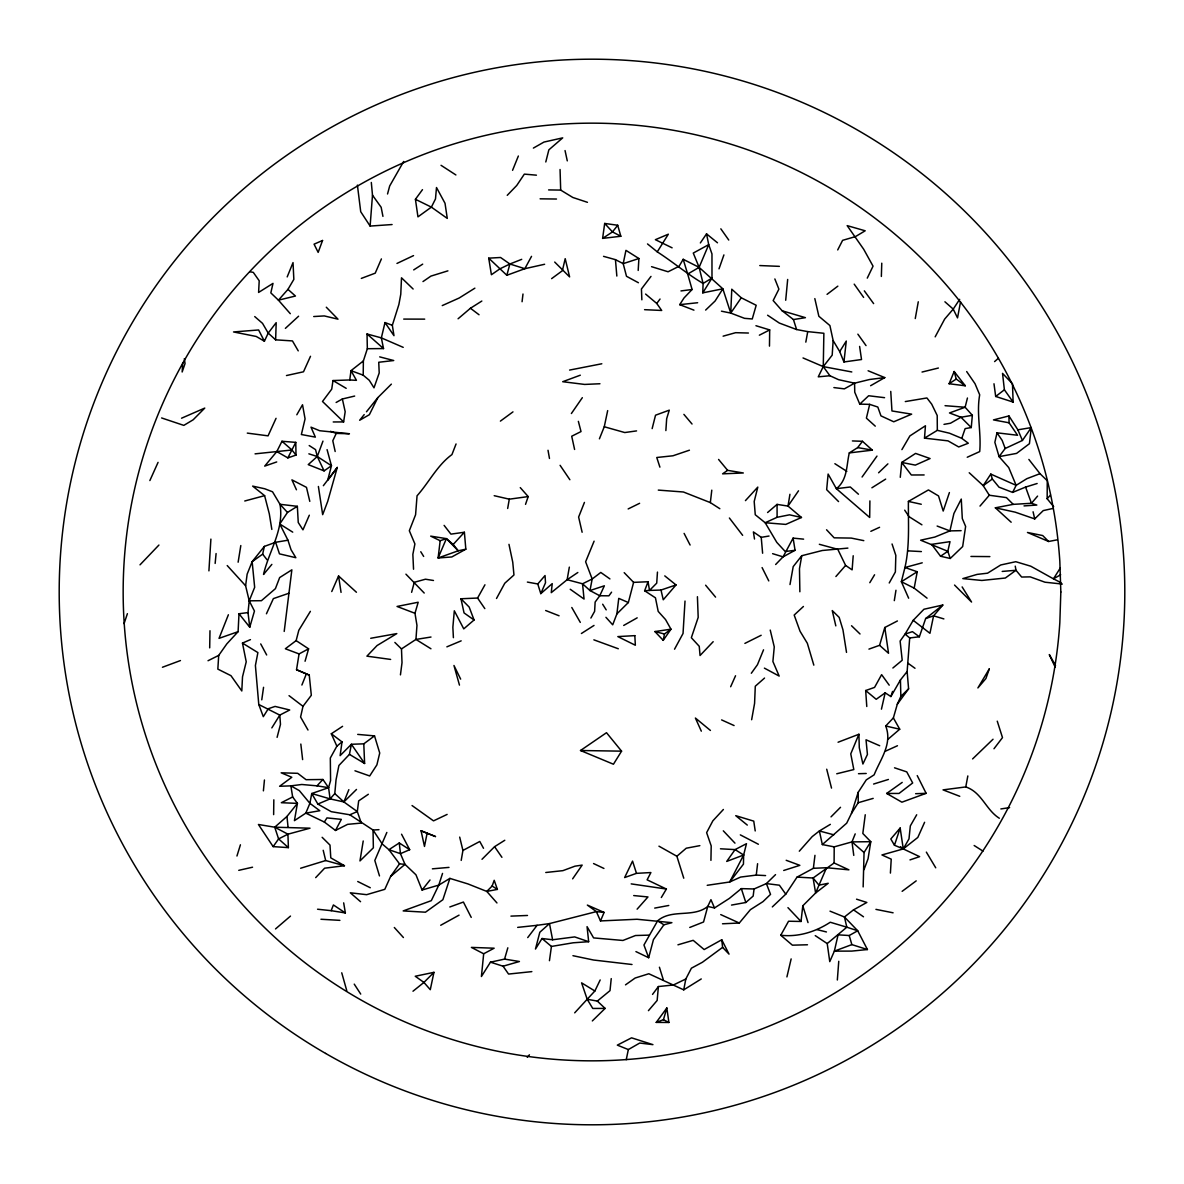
<?xml version="1.0" encoding="UTF-8"?>
<svg xmlns="http://www.w3.org/2000/svg" width="1184" height="1184" viewBox="0 0 1184 1184"><rect width="100%" height="100%" fill="white"/><g stroke="black" fill="none" stroke-linecap="round" stroke-linejoin="round"><path stroke-width="1.5" d="M863.151 886.92L864.054 852.51L870.773 841.691L862.825 833.477L865.252 814.755M1053.671 506.708L1047.159 498.73L1047.263 480.734L1040.011 473.674L1028.866 459.436M772.323 906.914L785.762 894.172L797.054 877.107L813.082 878.01L834.098 862.988L834.202 846.871L851.992 841.898L870.773 841.691L868.064 858.74L863.98 869.678M273.637 814.622L273.83 799.822M271.861 564.383L263.529 574.462C268.916 550.9 284.278 529.781 280.001 504.295L272.527 491.789L264.787 488.785L252.636 486.106L264.609 495.667L269.301 513.826L271.832 529.426M379.694 356.872L393.724 360.528L378.747 362.26L379.206 372.96L373.996 387.819L369.275 380.301L363.207 375.18L363.37 360.942L367.336 348.718L367.04 333.977L381.352 337.884L403.211 347.356M769.467 346.128L769.689 329.922L755.94 325.718M869.9 500.921L869.678 517.467L836.363 488.681L828.119 474.059L826.669 489.688L838.553 501.572M208.917 570.866L210.9 539.105M209.686 647.87L209.982 630.746M710.933 860.368L711.199 845.909L706.626 832.648L712.857 820.838L723.394 809.471M720.464 848.795L735.086 849.609L743.641 855.011L726.724 861.419L735.086 849.609L746.468 843.689L743.641 855.011L743.448 864.142L729.714 881.991L707.218 885.306M298.235 350.864L292.448 340.918L275.635 339.838L276.183 322.67L268.206 333.089L264.402 341.214L256.247 336.463L233.529 331.949L258.615 329.966L264.402 341.214M721.456 311.185L730.75 313.079L731.771 289.207L741.258 297.776L756.191 305.28L752.254 318.97L744.514 318.333L730.75 313.079L722.847 288.822L702.778 292.848L703.089 283.45L699.122 267.362L693.276 253.065L708.713 244.644L706.537 233.87L700.351 242.942M881.355 276.449L881.769 263.188M392.082 224.546L370.118 226.07L372.486 195.182L371.317 182.454M208.029 660.731L218.7 655.403L226.84 643.859L238.102 631.664L238.99 613.756L248.018 612.572L249.217 600.821L254.664 587.308L252.148 561.69L264.372 546.401L275.62 542.287L287.949 540.215L291.027 549.687L295.837 557.708L279.468 553.86L275.62 542.287M638.191 270.44L638.901 258.526L625.951 250.357L623.198 263.647L626.499 276.286L638.413 282.739M890.412 873.082L891.226 859.155L881.947 854.952L903.274 848.928L917.807 837.443L924.6 822.288M182.721 362.926L182.158 371.983L185.044 363.562L184.334 358.634M218.7 655.403L217.841 669.108L230.969 675.679L241.802 690.968L242.513 676.834L246.228 661.812L242.468 643.09L250.446 639.626M830.339 824.36L819.387 830.961L822.332 844.577L846.693 823.176L851.488 813.393L858.193 792.333L866.288 779.871L874.132 774.839C880.422 759.151 892.677 743.789 885.706 725.999L893.372 717.918L897.294 704.258L908.587 688.822L907.136 671.535L909.697 637.954L905.094 634.106L913.204 620.327L923.949 609.242L942.804 605.039L933.584 615.828L929.943 633.307L913.204 620.327M657.46 572.094L656.72 583.15L649.513 590.431L644.629 590.757L648.062 581.744L633.603 582.365L624.19 572.656M814.829 298.605L818.854 316.261L829.91 325.556L833.151 340.592L832.189 355.141L823.265 366.611L818.262 376.838L829.925 375.742L838.598 379.694L854.582 383.172L869.618 379.487L884.774 377.592L868.109 370.77M665.867 430.576L666.666 418.722L669.271 410.167L655.536 415.199L652.147 428.623M837.34 979.997L838.76 961.29M853.205 555.755L852.125 569.859L845.613 565.434L837.769 549.302L819.343 544.3M924.497 438.139L937.328 430.34L949.494 433.211L961.778 438.346L968.32 443.23L958.714 446.96L947.999 440.862L924.497 438.139L925.444 425.781L909.889 435.919L901.897 449.624M685.018 601.058L683.035 633.499L674.54 649.202M961.778 438.346L965.138 428.608L971.25 427.557L972.345 415.318L965.123 407.252L945.054 405.683M342.59 726.325L331.313 733.769L342.013 741.894L336.863 746.172L330.321 758.012L330.573 780.611L328.575 787.671L311.747 793.532L317.845 804.054L330.084 798.889L334.791 793.606L336.034 779.886L338.905 765.486L349.443 754.371L351.396 744.277L363.784 743.833L374.514 735.886L379.724 753.024L376.897 764.864L369.689 775.964L354.963 770.784M677.944 944.817L693.188 940.333L704.154 949.553L721.752 939.77L722.595 947.363L702.423 962.252L691.412 968.186L685.817 978.99L673.385 984.999L658.408 986.538L657.15 1000.465L648.432 1010.662M264.372 546.401L262.656 554.142L252.148 561.69L247.145 574.166L245.606 585.754L249.217 600.821L261.412 600.702L275.413 588.655L279.661 577.57L291.856 569.83L284.204 631.427M785.702 300.262L787.671 279.454M215.148 563.421L216.095 553.55M263.396 790.853L264.446 779.99M483.679 953.771L471.395 947.407L494.142 948.206L483.679 953.771L481.414 976.519L490.457 962.178L504.562 959.099L519.421 961.512L503.067 966.203L490.457 962.178M900.269 477.315L901.734 462.441L915.587 453.413L930.076 458.548L915.321 465.12L901.734 462.441L911.34 474.991L924.142 474.947M611.24 978.606L610.012 990.638L597.328 1001.087L587.19 999.266L574.699 1012.838M843.94 361.964L846.279 341.051L839.708 351.574L843.94 361.964L861.523 359.522L859.614 346.424M807.473 944.773L792.392 945.172L780.759 935.242L788.559 921.226L801.02 921.463L802.796 905.804L815.628 892.988L828.223 883.279L818.973 885.173L815.628 892.988L813.082 878.01L818.973 885.173L826.565 867.724L848.913 869.84L834.098 862.988M719.828 508.706L710.341 502.608L711.791 490.161M743.641 855.011L729.714 881.991L740.622 877.063L756.265 875.094L757.597 863.698M1008.931 415.939L1017.885 429.822L1031.294 427.587L1029.429 443.704L1016.582 453.398L999.074 456.639L994.856 442.328L997.017 432.826L1017.559 435.253L1009.079 422.806L1008.931 415.939L993.48 419.906L1009.079 422.806M465.83 549.184L458.208 550.797L453.191 544.462L446.398 538.631L440.167 540.718L438.124 557.975L451.814 556.954L465.83 549.184L464.38 532.252L450.926 534.132L444.104 525.37M522.07 301.728L522.988 294.017M605.927 617.308L612.705 624.826L616.894 613.889L618.744 598.379L628.349 602.523L633.603 582.365M797.054 877.107L813.378 868.301L814.962 855.336M400.444 674.88L402.012 662.685L401.48 648.921L394.864 642.438M775.535 874.621L766.388 883.59L754.06 888.977L753.157 896.066L745.816 902.489L731.52 905.079M354.667 396.063L342.368 398.978L345.18 411.721L343.626 421.918L322.507 401.48L331.727 389.136L333 380.552L349.754 379.96L350.997 370.666L363.37 360.942M342.013 741.894L340.119 755.644L351.396 744.277L364.613 763.488L363.784 743.833M602.612 238.384L604.684 223.45L617.708 225.256L620.83 236.267L602.612 238.384L612.498 231.916L617.708 225.256M549.45 960.683L551.433 946.445L542.02 938.512L535.464 949.065L539.815 932.252L549.494 923.594L596.366 911.621L604.092 912.42L600.495 920.93L637.022 919.258L671.89 922.676L663.898 924.793L653.45 939.608L648.669 957.723L635.926 951.596M261.768 699.833L263.558 687.312M307.988 730.025L300.588 717.016L302.986 706.315L311.318 695.289L309.246 675.102L296.533 669.73L299.064 653.923L308.595 648.832L296.133 640.618L285.344 648.773L299.064 653.923M894.305 600.643L895.962 590.254M238.132 562.208L240.811 545.558M363.222 840.98L359.966 860.931L373.36 847.803L373.034 830.028L349.828 814.784L331.224 811.676L317.845 804.054M789.935 494.276L788.011 506.071L801.479 517.482L785.791 524.408L765.175 522.736L755.259 514.744L754.193 501.498L757.804 487.098L745.446 500.625M507.67 508.469L509.298 499.174L528.182 496.584L525.533 504.354M461.198 860.398L462.929 850.438L459.688 837.103M569.341 567.121L567.136 579.716L551.256 592.651L552.232 583.638L540.792 593.628L537.773 583.964L545.04 575.542L545.513 582.765L540.792 593.628M847.892 548.103L822.273 550.501L801.76 555.725L799.481 568.66L799.866 591.763M751.648 719.724L754.578 703.37L755.288 686.232L764.538 678.062M789.994 584.556L793.206 566.618L801.76 555.725M915.262 318.555L918.281 301.787M805.816 342.132L807.74 331.624L823.872 333.281L823.265 366.611L829.925 375.742M927.057 598.157L914.181 588.137L917.23 571.739L904.946 567.506C909.874 545.898 908.202 523.476 908.394 501.424L928.434 489.939L938.527 495.933L943.204 511.044L949.405 492.559M960.535 301.876L957.53 317.889L953.224 309.098L944.921 301.787M999.326 818.248C985.798 809.812 981.847 792.259 965.774 786.931L967.831 775.949M625.507 984.851L635.157 978.028L648.817 973.751L683.73 989.854L685.817 978.99M427.069 833.447L424.479 846.442L421.06 830.798L435.475 836.54L421.06 830.798M663.218 640.337L670.973 629.192L654.915 631.56L663.218 640.337L664.476 634.002L670.973 629.192L665.541 619.558L658.2 611.403L655.448 597.831L644.629 590.757M626.247 1059.695L628.334 1049.572L639.73 1043.045L652.932 1044.643L631.575 1037.835L617.338 1045.132L628.334 1049.572M849.298 452.91L872.356 450.142L862.47 441.292L857.69 447.596L849.298 452.91C846.353 465.401 847.655 479.831 836.363 488.681L850.304 486.994L858.444 494.216M599.415 438.82L604.269 426.758L607.673 410.611M433.951 972.33L430.28 989.676L423.931 982.424L415.244 976.252L433.951 972.33L423.931 982.424L412.994 991.215M881.444 709.172L885.173 692.832L890.886 696.547L900.432 679.971L907.136 671.535M786.916 976.918L791.149 958.907M384.992 322.566L393.976 335.679L392.333 325.289L384.992 322.566L381.352 337.884L383.527 348.57L367.336 348.718M890.753 391.401L891.952 410.952L911.65 414.163L893.742 421.785L880.955 415.865L877.818 407.044L869.692 404.366L866.392 418.144L875.272 426.151M967.446 398.016L965.123 407.252L949.494 412.964L960.949 417.242L971.25 427.557M545.794 161.971L548.843 149.865L562.711 137.862L543.974 142.065L533.377 148.089M296.133 640.618L298.812 630.273L310.386 611.344M277.1 737.351L280.475 724.356L279.794 715.106L258.778 704.51L255.404 665.512L257.89 652.591L242.468 643.09M411.618 592.311L414.282 582.291L425.47 579.213L433.477 580.486M387.538 193.984L389.684 185.977L403.67 161.453M544.625 264.269L524.838 268.694L509.89 264.002L500.566 257.49L488.726 258.156L506.841 275.28L509.89 264.002L521.715 259.34M909.697 637.954L919.361 636.77L925.666 618.551L942.804 605.039M323.365 485.692L337.277 467.443L327.731 501.335L322.67 514.655L318.392 486.476M305.058 661.249L308.595 648.832M414.977 613.297L418.189 602.242L397.054 606.46L414.977 613.297L416.96 625.359L415.939 639.434L401.48 648.921M504.562 959.099L507.832 947.807M238.99 613.756L249.75 627.224L254.456 611.048L249.217 600.821M656.247 1022.399L663.44 1019.705L666.844 1007.984L668.886 1022.473L656.247 1022.399L666.844 1007.984M868.938 649.113L879.579 645.31L884.803 627.505L897.413 620.964M236.948 856.017L240.426 844.799M392.333 325.289L398.89 304.495L400.769 294.254L401.509 277.811L413.127 289.014M442.535 873.407L438.79 885.099L431.316 900.654L403.182 910.925L425.47 912.198L442.875 899.707L449.89 878.395L467.961 883.93L486.787 891.419L496.954 902.948M890.886 696.547L892.544 691.441M916.697 814.77L910.333 825.899L908.986 838.879L903.274 848.928L894.468 845.243L900.166 828.045L903.274 848.928L919.613 856.654L909.993 859.895M124.068 623.642L127.398 613.667M718.999 268.842L723.912 254.915M492.13 886.032L494.202 880.304L497.384 889.406L486.787 891.419L492.13 886.032L497.384 889.406M322.966 441.114L317.268 456.506L308.225 464.616L324.09 470.892L331.446 465.726L327.08 449.624M456.062 443.956L451.948 454.582C437.37 465.179 429.067 482.273 417.049 495.8L415.584 514.744L409.324 530.728L414.903 543.93L412.861 554.364L413.542 569.223M317.564 909.223L331.15 910.674L333.4 904.961L345.358 912.938L343.671 902.859M228.379 614.762L219.04 638.368L238.102 631.664M584.437 502.416L578.621 517.053L582.128 532.252M386.842 832.441L374.81 860.457L379.487 875.923M301.89 685.033L306.138 674.436M853.768 855.381L851.992 841.898L855.203 833.876M512.568 170.318L518.355 156.022M356.502 789.447L343.878 801.938L330.084 798.889L328.575 787.671L322.936 779.486L306.064 779.694L297.717 773.315L281.17 772.812L291.812 777.266L279.616 786.265L290.864 785.865L292.655 796.95L297.421 803.388L294.431 820.645L305.798 813.142L324.342 822.036L335.486 830.458L347.622 824.345L361.283 823.072L357.302 811.573L343.878 801.938L348.851 789.669M287.194 276.908L293.025 262.596L293.839 279.38L287.964 289.37L278.432 300.174L290.302 313.701M763.547 649.809L757.464 664.698L751.322 673.252M594.102 541.162L585.621 561.793L592.178 579.006L589.972 590.55L599.785 595.759L608.916 595.818L611.58 592.163M949.109 383.749L954.156 371.495L965.271 385.777L949.109 383.749L956.258 379.028L965.271 385.777M838.065 742.235L858.903 734.258L850.763 753.868L853.812 769.57L836.748 773.774M446.398 538.631L438.124 557.975L458.208 550.797L446.398 538.631L430.695 536.13L440.167 540.718M381.411 258.911L375.224 273.164L361.327 278.403M309.32 515.203L302.956 529.855L298.25 522.499L297.347 506.323L280.001 504.295L287.475 512.435L279.764 523.994L287.949 540.215M331.757 591.541L338.565 575.986L356.428 592.252M730.646 686.75L735.545 675.753M149.865 480.571L158.064 462.367M310.504 356.295L303.504 371.791L286.469 375.55M449.89 878.395L438.79 885.099L422.081 890.028L415.969 874.813L405.002 864.364L399.526 863.846L390.646 876.382L384.8 889.332L366.626 894.675L350.316 892.795L360.558 901.69M897.294 704.258L900.861 696.399L908.587 688.822M276.05 418.322L268.058 435.845L247.293 433.107M266.444 613.771L273.371 598.616L288.807 593.288M296.814 414.77L302.527 404.765L305.072 418.884L301.372 434.528L315.344 437.118L311.007 427.158L319.65 430.724L349.428 433.758L336.241 433.403L332.793 440.759L335.176 451.504M592.326 1020.934L605.113 1008.413L592.755 1008.457L587.19 999.266L594.871 991.008L600.184 979.952M867.265 278.122L873.052 266.163L863.713 249.291L847.167 225.626L865.178 230.791L855.44 236.608L842.608 240.337L837.71 249.928M391.371 384.134L377.844 397.602L369.364 414.696L359.655 420.261L364.213 414.592M1024.027 505.908L1036.829 505.065L1031.456 503.289L1013.223 504.354L1006.43 497.606L989.306 495.238L983.208 485.632L990.801 474.103L992.355 479.017L999.015 487.186L1012.646 492.396L1016.138 485.336L1026.868 478.676L1040.011 473.674M276.716 461.938L264.698 466.111L276.804 451.578L281.97 441.277L295.763 442.372L296.015 455.07L287.86 457.897L276.804 451.578L255.063 453.857M287.86 457.897L295.763 442.372M335.486 830.458L341.332 819.358L326.962 817.907L324.342 822.036M935.168 336.848L944.654 319.103L953.224 309.098L959.676 299.33M531.527 256.351L524.838 268.694L506.841 275.28M496.51 598.482L504.784 583.238L513.96 574.98L512.746 562.178L508.972 544.344M754.06 888.977L741.332 888.622L729.359 898.419L714.514 907.95L710.948 899.677L707.751 906.456C693.158 918.162 671.772 908.542 657.623 920.826L643.948 944.995L648.669 957.723M889.228 582.972L895.37 571.961L895.829 555.4L892.055 543.989M453.398 637.658L452.865 627.254L454.316 610.796L463.758 628.867L474.059 619.987L464.054 612.927L460.961 598.764L477.581 598.038L484.952 584.792M590.89 618.048L594.62 611.358L595.138 602.064L599.785 595.759L604.358 585.799L589.972 590.55L582.543 583.786L567.136 579.716L577.836 572.494M693.942 310.149L679.705 304.658L684.012 297.968L692.092 289.503L687.682 274.052L699.122 267.362L708.713 244.644L711.969 253.938L711.984 278.077L703.089 283.45C687.031 273.948 672.956 261.96 657.268 251.852L668.338 234.195L655.388 239.686L672.112 247.826M705.634 310.075L715.092 301.017L722.847 288.822L699.122 267.362L683.198 259.296L679.083 266.267L668.072 271.772L651.555 266.681M803.61 539.149L793.117 538.128L783.068 556.85L775.653 564.502M661.323 897.516L666.385 889.036L647.115 879.83L650.904 872.549L636.489 873.348L624.649 877.551L632.552 861.108L636.489 873.348M869.796 582.691L874.576 574.773M271.832 727.894L279.794 715.106L289.71 709.986L275.102 706.419L268.294 708.728L263.307 716.66L258.778 704.51M702.778 292.848L711.984 278.077M621.57 751.159L613.445 764.228L580.5 750.508L606.504 732.704L621.57 751.159L580.5 750.508M851.488 813.393L858.222 802.708L858.193 792.333M1060.228 568.098L1053.464 578.843L1030.776 566.204L1015.783 561.704L1000.732 564.975L987.56 573.189L977.096 574.403L962.814 578.606L981.847 580.456L1005.334 578.029L1015.99 570.274L1015.236 566.144M730.75 313.079L741.258 297.776M571.384 413.527L582.336 397.676M798.519 490.812L788.011 506.071L777.059 504.399L767.587 512.524M990.801 474.103L1016.138 485.336L1008.738 467.576L999.074 456.639L1005.186 448.484L1022.428 440.448L1031.294 427.587M572.642 878.839L582.158 865.104L574.995 866.17L562.888 870.654L545.78 872.504M273.149 846.619L278.595 838.908L287.934 834.187L310.001 828.193L274.732 827.202L258.438 824.493L273.149 846.619L288.393 847.626L287.934 834.187L274.732 827.202L286.957 816.457L297.421 803.388L281.333 802.708L292.655 796.95M862.07 477.019L876.974 456.092M415.421 199.297L431.376 207.126L447.271 218.404L445.021 203.278L436.496 187.531L435.49 198.942L431.376 207.126L417.952 216.864L415.421 199.297L422.481 189.647M337.277 467.443L327.672 480.378L331.446 465.726L317.268 456.506L308.861 453.827M644.57 309.675L661.693 310.46L656.75 303.444L660.05 299.034M652.532 994.412L658.408 986.538M650.993 276.405L641.432 289L641.861 299.818M527.724 937.595L537.092 925.311L549.494 923.594L552.602 939.77L574.684 936.914L588.67 941.694L587.057 926.643L593.598 937.906L622.917 940.466L635.497 935.523L649.365 935.123M993.983 748.747L1002.493 737.602L997.254 721.174M422.081 890.028L430.014 879.993M366.478 411.766L377.844 397.602M722.506 923.786L739.29 923.017L750.39 909.682L763.014 901.616L770.532 894.364L766.388 883.59L779.383 885.203L785.762 894.172M1037.584 496.096L1031.456 503.289L1025.596 487.083L1012.646 492.396M900.166 828.045L890.812 838.982L894.468 845.243M979.997 506.086L989.306 495.238M664.772 575.883L676.02 584.94L663.262 599.77L660.998 590.046L649.513 590.431L648.062 581.744M835.889 576.534L845.613 565.434M527.235 1057.297L529.426 1054.796M799.289 851.192L812.239 836.57L819.387 830.961L833.773 834.809M637.11 909.179L647.959 896.954L633.721 895.563M158.922 545.054L140.008 564.842M1047.159 498.73L1050.46 495.03M453.191 544.462L464.38 532.252M330.084 798.889L311.747 793.532L309.897 803.329L305.798 813.142L319.798 810.729L309.897 803.329L299.345 790.616L290.864 785.865L301.802 784.489L316.972 785.836L322.936 779.486M315.684 877.625L324.623 868.198L344.44 865.726L330.78 857.852L329.996 845.08L322.137 837.31M713.182 641.698L700.055 655.507L699.241 646.301L691.338 637.717L698.19 617.397L697.42 596.706M507.24 195.33L516.742 185.474L524.349 174.122L536.426 175.173M831.02 816.871L840.522 807.296M482.006 859.288L494.586 846.678L504.784 840.27M616.894 613.889L628.349 602.523M993.036 739.23L972.612 758.914M1011.166 522.218L995.359 507.818L1015.191 512.169L1034.727 518.918L1043.237 510.6L1053.109 508.41M950.249 558.478L962.666 546.549L965.626 526.436L962.296 518.548L961.275 499.071L953.904 513.516L949.923 530.891L934.827 537.062L920.634 540.2L947.807 551.285L950.249 558.478L940.57 556.258L931.601 544.359L950.012 541.65L947.807 551.285L940.57 556.258M878.587 472.786L887.896 463.862M833.891 387.582L844.37 388.855L854.582 383.172L854.744 392.185L859.762 404.129L868.656 395.752L884.566 397.676M803.433 606.474L794.183 615.058L800.029 631.22L807.34 643.282L813.822 665.142M285.374 328.368L298.59 316.217M994.59 361.594L998.408 358.234M275.517 928.937L290.494 916.076M683.76 878.188L676.878 856.254L686.232 848.218L699.848 845.642M887.896 739.364L899.722 729.211L893.372 717.918M458.075 318.777L470.448 308.254L481.829 301.047M390.646 876.382L405.002 864.364L400.458 853.679L399.26 842.964L388.914 849.698L382.254 843.985L373.034 830.028L378.954 829.673M892.884 667.998L902.208 660.258L900.121 641.047L905.094 634.106L912.42 631.649L919.361 636.77M827.216 943.574L846.826 927.205L857.704 930.757L867.428 949.538L851.755 951.092L834.365 951.137L829.762 961.63L827.216 943.574L815.243 935.612M856.535 899.189L866.836 902.46L853.531 909.845L844.444 916.993L830.014 911.147M995.685 396.462L1004.387 389.788L1002.537 373.374L1012.483 383.779L1013.119 402.072L995.685 396.462L993.983 383.779M827.068 294.342L837.843 286.143M902.134 891.33L916.209 880.866M551.626 278.64L562.37 270.722L565.197 258.674L569.608 276.908L554.704 262.064M500.388 421.119L512.968 411.884M992.355 479.017L983.208 485.632L969.222 472.756M885.173 692.832L876.204 699.3L865.682 690.524L874.562 687.401L881.621 674.658L889.214 685.166M917.23 775.594L926.125 793.324L901.897 802.19L886.668 793.443L902.208 782.402M727.627 470.344L722.595 473.837L743.315 472.978L727.627 470.344L718.584 459.436M422.984 281.57L430.917 276.109L447.907 270.855M368.342 794.272L358.678 800.887L357.302 811.573L349.828 814.784M413.704 269.908L422.688 264.136M581.403 633.499L594.013 625.433M871.898 487.793L885.662 479.106M917.23 571.739L901.364 581.714L908.646 598.201M474.873 288.171L459.2 297.998L442.254 305.59M683.73 989.854L701.254 978.946M287.475 512.435L297.347 506.323M870.61 385.718L884.774 377.592M1060.672 574.743L1053.464 578.843L1061.027 582.691M623.702 625.448L637.184 617.841M867.428 949.538L851.858 944.61L834.365 951.137L838.08 934.842L849.224 935.523L857.704 930.757L844.444 916.993L846.826 927.205L830.265 922.247C815.539 931.808 798.342 937.284 780.759 935.242M336.123 402.486L342.368 398.978M440.714 925.266L459.052 915.143M793.117 538.128L795.056 550.294L783.068 556.85L772.604 553.668M462.929 850.438L479.772 841.469L483.516 848.292M759.358 335.19L769.689 329.922M744.884 643.4L761.164 635.275M628.156 508.942L639.612 503.304M509.89 264.002L499.974 268.798L491.404 274.732L488.726 258.156M447.123 814.414L433.522 820.867L412.047 805.549M396.966 263.44L413.542 255.611M870.832 531.32L879.579 527.294M801.479 517.482L789.521 514.818L777.104 517.29L765.175 522.736L776.808 542.39L785.214 551.507L795.056 550.294M967.239 457.246L979.716 451.578C981.418 432.574 976.282 413.734 979.686 394.82L975.024 383.705L966.677 371.554M885.573 751.13L897.457 745.742M181.566 418.204L204.758 408.08L193.17 419.787L183.816 425.382L161.616 417.952M401.554 834.217L409.679 849.698L400.458 853.679L388.914 849.698L399.526 863.846M446.871 646.849L461.168 640.855M689.754 927.457L703.548 921.996L707.751 906.456L714.514 907.95M162.445 667.258L180.456 660.554M580.308 375.195L562.711 381.707L584.63 384.43L599.948 383.749M449.816 906.974L463.403 902.045L471.232 917.393M925.666 618.551L933.584 615.828L943.87 618.906M660.998 590.046L676.02 584.94M689.428 450.201L672.971 455.781L656.765 457.498L659.902 467.147M638.901 258.526L623.198 263.647L615.458 259.651L603.544 256.351M783.719 870.477L799.836 865.341L786.191 860.294M1025.596 487.083L1037.14 483.501M873.6 784.045L888.414 779.457M300.632 868.242L325.689 860.546L344.44 865.726M858.222 802.708L873.185 798.386M723.113 336.167L735.634 332.689L748.436 333.03M922.232 562.814L904.946 567.506L901.364 581.714L914.181 588.137M244.762 500.995L264.609 495.667M922.04 372.042L938.394 368.032M238.754 870.344L252.547 867.206M569.593 370.074L601.812 363.769M995.359 507.818L1013.223 504.354M1048.624 541.488L1042.69 535.553L1027.46 532.474L1048.624 541.488L1057.179 539.845M654.708 908.098L668.768 905.479M370.725 638.28L396.803 633.603L377.06 645.546L366.922 656.158L390.631 659.429M943.988 424.36L950.486 423.221L960.949 417.242L972.345 415.318M551.433 946.445L573.189 942.79L588.67 941.694M905.301 401.568L926.924 397.957L931.719 404.188L937.21 415.51L937.328 430.34M754.504 539.016L753.394 531.927L761.223 537.329L769.038 536.041M430.991 637.036L415.939 639.434L430.946 648.773M782.165 310.785L793.428 319.547L805.416 317.667L782.165 310.785L773.167 300.573L778.894 289.133L774.854 278.95M1000.865 808.938L1009.612 807.621M636.563 430.902L624.767 432.545L604.269 426.758M965.774 786.931L943.041 789.876L959.765 796.299M680.978 290.924L692.092 289.503M679.705 304.658L697.642 302.734M517.689 927.383L537.092 925.311M276.804 451.578L291.96 449.979L296.015 455.07M531.838 971.62L508.558 974.062L503.067 966.203M432.382 868.834L448.988 867.398M1002.197 571.428L1015.99 570.274L1021.644 577.037L1030.198 576.874L1045.013 582.217L1062.314 584.052M313.716 316.542L324.268 315.921L337.988 319.177L326.296 307.218M813.378 868.301L826.565 867.724M403.714 319.088L424.701 319.132M510.94 916.12L527.487 915.469M915.632 793.694L926.125 793.324M858.489 773.7L866.214 773.478M961.112 530.669L949.923 530.891L937.136 526.051M333.222 421.963L343.626 421.918M886.668 793.443L899.011 793.458L912.672 782.964L906.752 771.879L894.527 767.809M970.939 556.45L989.868 556.598M540.111 198.823L556.495 199.03M548.606 189.914L560.683 190.091L572.834 197.476L587.442 202.316M859.762 404.129L869.692 404.366M852.406 440.936L862.47 441.292M759.788 265.556L779.368 266.356M658.304 490.102L683.42 491.996L710.341 502.608M908.35 550.886L921.389 551.581M756.265 875.094L765.589 875.583M349.754 379.96L356.458 380.345L350.997 370.666L363.207 375.18M320.953 919.258L339.897 920.353M357.716 734.391L374.514 735.886M632.004 964.501L593.539 960.017L572.952 955.695M542.02 938.512L552.602 939.77M631.19 883.886L666.385 889.036M316.972 785.836L328.575 787.671M851.799 371.954L823.265 366.611L803.033 357.953M331.15 910.674L345.358 912.938M857.69 447.596L872.356 450.142M527.383 582.084L537.773 583.964M250.016 271.772L253.302 272.379L259.207 280.771L258.6 292.433L273.001 283.39L270.825 292.892L278.432 300.174L295.438 296.03L287.964 289.37M767.602 315.225L779.309 323.054L796.61 329.537L807.74 331.624M822.332 844.577L834.202 846.871M875.938 909.371L893.091 912.805M863.802 540.644L851.252 538.084L834.143 537.832L826.565 529.766M908.394 501.424L921.27 504.251M885.706 725.999L899.722 729.211M494.202 495.696L509.298 499.174M816.96 929.603L826.432 931.956M654.915 631.56L664.476 634.002M330.454 431.316L336.241 433.403M593.865 639.834L618.3 648.758M545.661 610.515L559.07 615.784M296.533 669.73L309.246 675.102M879.697 745.742L866.022 739.793L867.428 754.46L862.899 764.02L859.288 747.755L858.903 734.258M604.092 912.42L587.353 905.079L596.366 911.621L600.495 920.93M721.618 719.916L734.08 725.555M720.73 914.596L739.29 923.017M593.554 863.55L603.929 868.449M357.731 881.503L370.281 887.748M663.44 1019.705L668.886 1022.473M740.326 834.883L758.382 844.251M620.83 236.267L612.498 231.916L604.684 223.45M764.39 668.131L779.176 676.079L772.9 661.501L774.262 646.893L770.236 630.08M658.955 846.175L676.878 856.254M333 380.552L346.187 388.337M349.443 754.371L364.613 763.488M594.871 991.008L581.596 982.853L587.19 999.266M279.764 523.994L292.729 532.149M921.907 524.808L909.105 516.712L904.694 510.171M657.623 920.826L663.898 924.793M974.151 845.509L983.001 851.133M309.202 445.554L315.566 449.639L317.268 456.506L324.09 470.892M834.883 463.699L846.826 471.365M399.26 842.964L409.679 849.698M441.04 165.316L455.884 174.951M853.531 909.845L863.491 916.801M609.923 578.917L600.791 572.449L592.178 579.006L582.543 583.786L584.052 599.045L570.229 589.262M908.128 663.321L914.995 668.279M470.448 308.254L479.032 314.752M289.044 695.659L302.986 706.315M900.506 846.723L903.274 848.928M647.515 243.934L657.268 251.852M706.537 233.87L717.489 242.794M747.296 825.085L735.738 815.672L753.749 821.134L755.214 830.946M710.43 730.454L695.393 718.037L701.313 731.164M645.606 294.061L656.75 303.444M254.723 316.572L262.537 323.365L268.206 333.089L275.635 339.838M281.97 441.277L291.96 449.979M851.992 841.898L864.054 852.51M367.04 333.977L383.527 348.57M879.579 645.31L888.533 653.272L884.803 627.505M288.393 847.626L278.595 838.908L274.732 827.202M334.791 793.606L343.878 801.938M597.328 1001.087L605.113 1008.413M851.533 625.744L860.013 633.973M405.934 574.166L424.212 593.036M954.541 585.059L971.561 602.049L962.133 586.924M460.961 598.764L469.16 607.052L474.059 619.987M245.606 585.754L227.21 565.552M722.595 947.363L729.033 954.126L721.752 939.77M723.306 830.828L734.968 843.141M787.937 907.64L801.02 921.463M394.316 927.501L403.418 937.536M520.264 487.616L528.182 496.584M683.893 414.37L692.033 424.02M705.62 585.207L715.565 597.121M262.656 554.142L267.096 559.869M729.388 518.015L742.649 535.331M864.32 290.85L873.629 303.607M857.867 334.169L866.037 345.61M372.486 195.182L381.159 207.289L382.935 216.376M1004.387 389.788L1013.119 402.072M854.197 284.145L863.639 297.406M720.834 228.823L728.752 240.041M494.586 846.678L501.927 857.32M477.581 598.038L484.833 608.62M560.091 465.312L569.874 479.727M997.017 432.826L1002.182 440.448L1005.186 448.484M370.118 226.07L360.72 211.714L357.405 185.118M354.238 984.126L360.72 994.072M602.671 604.225L606.193 609.864M420.764 551.729L423.665 556.436M926.347 852.125L935.73 867.798M833.151 340.592L839.708 351.574M1055.536 665.438L1049.305 654.574L1055.166 667.125M571.798 607.496L580.293 622.384M260.717 643.918L266.666 654.974M684.1 533.392L690.094 545.025M762.082 567.58L768.771 580.9M460.65 679.113L453.96 665.482L459.466 685.107M296.444 489.776L291.93 479.86L306.478 487.364L309.794 501.365M331.313 733.769L336.863 746.172M1017.885 429.822L1022.428 440.448M741.332 888.622L745.816 902.489M793.428 319.547L796.61 329.537M802.796 905.804L808.021 922.602M659.414 967.224L663.351 979.864M683.198 259.296L687.682 274.052M849.224 935.523L851.858 944.61M341.747 972.804L346.764 990.638M954.156 371.495L956.258 379.028M578.354 421.341L581.018 431.568L571.709 436.23L574.595 449.461M826.713 769.215L831.523 788.1M323.202 850.29L325.689 860.546M835.815 625.877L832.248 610.574L839.175 617.397L842.964 629.858L846.516 652.384M1033.084 511.784L1034.727 518.918M565.049 150.56L567.284 160.876M548.014 450.275L549.48 458.46M338.565 575.986L341.051 592.385M616.834 276.05L615.458 259.651M248.018 612.572L249.75 627.224M300.825 744.055L302.63 759.595M286.957 816.457L288.052 827.068M761.223 537.329L762.614 553.224M865.682 690.524L866.777 706.493M560.062 169.504L560.683 190.091M900.432 679.971L900.861 696.399M777.059 504.399L777.104 517.29M1060.834 592L1059.828 622.666A468.834 468.834 0 0 1 348.777 992.814A468.834 468.834 0 0 1 348.777 191.186A468.834 468.834 0 0 1 1059.828 561.334L1060.834 592M989.291 668.886L985.932 678.506L977.895 687.934L989.291 668.886M322.551 240.485L318.156 252.384L314.071 244.17L322.551 240.485M634.831 635.645L617.826 636.592L635.349 645.25L634.831 635.645M325.6 1053.42A532.8 532.8 0 0 0 1124.8 592A532.8 532.8 0 0 0 325.6 130.58A532.8 532.8 0 0 0 325.6 1053.42"/></g></svg>
